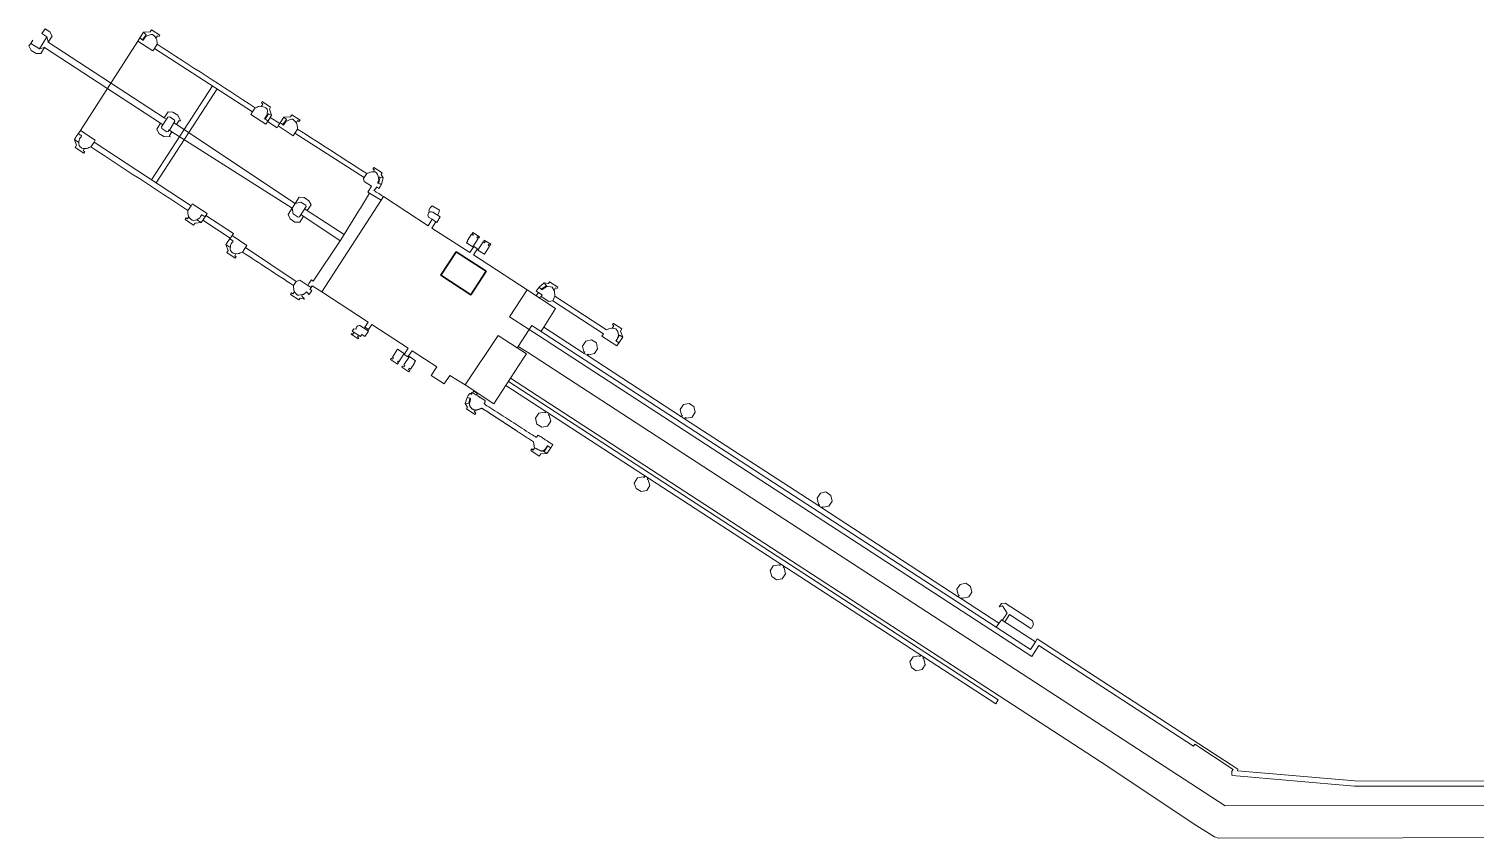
# Model space of a CAD drawing. Header units: millimetres. Extents: x 0 to 840, y 0 to 594.
# Drawn here: x 650.32 to 673.06, y 155.96 to 168.68 of the extents above; entities that cross this region are included whole.
import ezdxf

# ---------------------------------------------------------------- set-up
doc = ezdxf.new("R2010")
doc.units = ezdxf.units.MM
doc.layers.add('AC-0000-BESTAAND-co-06', color=1, linetype='Continuous')

msp = doc.modelspace()

# ---------------------------------------------------------------- linework, layer by layer
at = {"layer": 'AC-0000-BESTAAND-co-06', "linetype": 'Continuous', "lineweight": 13, "transparency": 33554687}
for p, q in [((650.483, 168.366), (650.602, 168.553)), ((653.835, 167.374), (652.295, 168.371)), ((654.5, 167.037), (655.589, 166.34)), ((651.294, 166.823), (651.343, 166.898)), ((655.843, 166.345), (655.817, 166.248)), ((655.891, 166.334), (655.863, 166.236)), ((652.819, 165.823), (652.868, 165.898)), ((655.277, 165.446), (654.654, 165.85)), ((654.923, 164.542), (655.856, 165.984)), ((653.676, 165.168), (653.726, 165.243)), ((658.341, 164.618), (658.42, 164.686)), ((658.298, 164.483), (658.331, 164.535)), ((658.373, 164.471), (658.348, 164.452)), ((658.459, 164.637), (658.375, 164.585)), ((655.592, 163.97), (655.603, 163.987)), ((655.66, 163.954), (655.648, 163.935)), ((656.319, 163.331), (656.3, 163.343)), ((657.255, 162.866), (657.235, 162.792)), ((657.178, 162.787), (657.247, 162.793)), ((658.48, 162.122), (658.42, 162.032)), ((658.465, 162.001), (658.525, 162.091)), ((665.571, 159.336), (664.984, 159.718))]:
    msp.add_line(p, q, dxfattribs=at)
at = {"layer": 'AC-0000-BESTAAND-co-06', "linetype": 'Continuous', "lineweight": 13, "transparency": 33554687, "flags": 128}
for points in [[(650.622, 168.469), (650.605, 168.536), (650.602, 168.553), (650.523, 168.603), (650.564, 168.662)], [(650.564, 168.662), (650.575, 168.677), (650.65, 168.629), (650.683, 168.561), (650.622, 168.469)], [(652.335, 168.437), (652.295, 168.371), (652.268, 168.331), (652.033, 168.483), (652.065, 168.535)], [(652.065, 168.535), (652.123, 168.624), (652.224, 168.63), (652.246, 168.661), (652.379, 168.577), (652.365, 168.556), (652.339, 168.57), (652.316, 168.533)], [(652.123, 168.624), (652.161, 168.586), (652.107, 168.505)], [(650.563, 168.384), (650.507, 168.29), (650.432, 168.293), (650.355, 168.339), (650.319, 168.409), (650.348, 168.45)], [(650.379, 168.501), (650.348, 168.45), (650.483, 168.366), (650.501, 168.37), (650.563, 168.384)], [(650.563, 168.384), (652.386, 167.193), (652.425, 167.17)], [(650.622, 168.469), (652.448, 167.281), (652.482, 167.257)], [(651.128, 167.08), (652.033, 168.483)], [(652.245, 166.307), (653.205, 167.782)], [(652.32, 166.257), (653.281, 167.733)], [(652.448, 167.281), (652.507, 167.372), (652.583, 167.37), (652.659, 167.319), (652.703, 167.23), (652.676, 167.23), (652.64, 167.176)], [(653.878, 167.438), (653.835, 167.374), (653.809, 167.334), (654.044, 167.182), (654.079, 167.232)], [(654.079, 167.232), (654.136, 167.321), (654.1, 167.416), (654.12, 167.449), (653.989, 167.535), (653.975, 167.514), (653.998, 167.496), (653.974, 167.46)], [(652.564, 167.061), (652.529, 167.003), (652.542, 166.978), (652.44, 166.984), (652.362, 167.033), (652.33, 167.1), (652.386, 167.193)], [(652.539, 167.099), (652.595, 167.188), (652.599, 167.202), (652.614, 167.225), (652.61, 167.244), (652.533, 167.295), (652.505, 167.291), (652.482, 167.257), (652.425, 167.17), (652.405, 167.136), (652.411, 167.109), (652.488, 167.058), (652.51, 167.065), (652.524, 167.088), (652.539, 167.099)], [(652.599, 167.202), (652.64, 167.176), (654.508, 165.935)], [(654.136, 167.321), (654.086, 167.341), (654.034, 167.258)], [(654.239, 167.151), (654.222, 167.124), (654.072, 167.221)], [(654.114, 167.286), (654.263, 167.19)], [(654.541, 167.103), (654.5, 167.037), (654.473, 166.997), (654.239, 167.151), (654.271, 167.203)], [(654.271, 167.203), (654.329, 167.291), (654.431, 167.296), (654.453, 167.328), (654.585, 167.243), (654.571, 167.222), (654.545, 167.236), (654.527, 167.208)], [(654.329, 167.291), (654.368, 167.253), (654.313, 167.173)], [(651.103, 166.894), (651.034, 166.94), (651.068, 166.847), (651.049, 166.812), (651.183, 166.726), (651.196, 166.749), (651.173, 166.762), (651.195, 166.796)], [(651.095, 167.03), (651.128, 167.08), (651.362, 166.927), (651.343, 166.898)], [(652.524, 167.088), (652.564, 167.061), (654.457, 165.857)], [(653.088, 165.724), (653.121, 165.774), (652.887, 165.928), (652.868, 165.898), (651.343, 166.898)], [(655.827, 166.345), (655.843, 166.345), (655.891, 166.334), (655.859, 166.386), (655.876, 166.416), (655.741, 166.499), (655.729, 166.479), (655.753, 166.464), (655.73, 166.425)], [(655.677, 166.094), (655.647, 166.113), (655.705, 166.207), (655.593, 166.276), (655.581, 166.327), (655.633, 166.403), (655.693, 166.426)], [(654.508, 165.935), (654.57, 166.03), (654.645, 166.028), (654.722, 165.977), (654.756, 165.911), (654.696, 165.822)], [(655.895, 166.041), (655.856, 165.984), (655.677, 166.094), (655.532, 165.86), (655.532, 165.86), (655.519, 165.839), (655.277, 165.446)], [(658.152, 164.577), (657.31, 165.125), (657.373, 165.219), (657.313, 165.256), (657.252, 165.16), (656.654, 165.546), (656.719, 165.643), (656.66, 165.684), (656.597, 165.581), (655.895, 166.041)], [(654.636, 165.731), (654.577, 165.638), (654.502, 165.64), (654.427, 165.692), (654.394, 165.759), (654.457, 165.857)], [(654.574, 165.723), (654.553, 165.718), (654.475, 165.769), (654.457, 165.857), (654.508, 165.935), (654.596, 165.955), (654.675, 165.904), (654.677, 165.887), (654.574, 165.723)], [(656.742, 165.751), (656.767, 165.785), (656.775, 165.828), (656.661, 165.897), (656.629, 165.867), (656.606, 165.83), (656.619, 165.798)], [(652.96, 165.677), (653.03, 165.632), (652.931, 165.626), (652.906, 165.594), (652.774, 165.683), (652.79, 165.705), (652.811, 165.689), (652.831, 165.719)], [(653.485, 165.387), (653.053, 165.669)], [(653.513, 165.428), (653.535, 165.461), (653.102, 165.745)], [(654.596, 165.758), (655.214, 165.344), (655.277, 165.446)], [(653.48, 165.378), (653.513, 165.428), (653.745, 165.272), (653.726, 165.243), (654.524, 164.707)], [(655.214, 165.344), (654.791, 164.713), (654.761, 164.733), (654.722, 164.673), (654.704, 164.646), (654.757, 164.611), (654.772, 164.64), (654.923, 164.542), (655.652, 164.067), (655.603, 163.987), (655.66, 163.954), (655.71, 164.03), (656.281, 163.656), (656.219, 163.561), (656.278, 163.521), (656.343, 163.618), (656.734, 163.364), (656.646, 163.227), (656.848, 163.097), (656.938, 163.231), (657.177, 163.08)], [(657.403, 165.41), (657.298, 165.478), (657.289, 165.463), (657.311, 165.448), (657.301, 165.433), (657.279, 165.448), (657.217, 165.352), (657.223, 165.348), (657.202, 165.316)], [(657.202, 165.316), (657.301, 165.251), (657.384, 165.38), (657.361, 165.394), (657.371, 165.409), (657.393, 165.395), (657.403, 165.41)], [(657.479, 165.358), (657.47, 165.343), (657.492, 165.329), (657.482, 165.314), (657.46, 165.328), (657.376, 165.201), (657.481, 165.134), (657.563, 165.261), (657.54, 165.275), (657.55, 165.29), (657.573, 165.276), (657.582, 165.291), (657.479, 165.358)], [(653.481, 165.245), (653.417, 165.288), (653.45, 165.195), (653.431, 165.16), (653.564, 165.073), (653.578, 165.096), (653.555, 165.109), (653.575, 165.14)], [(658.578, 164.568), (658.598, 164.608), (658.625, 164.595), (658.638, 164.618), (658.507, 164.702), (658.488, 164.676), (658.42, 164.686), (658.459, 164.637), (658.464, 164.629)], [(654.606, 164.489), (654.65, 164.429), (654.586, 164.442), (654.566, 164.417), (654.432, 164.503), (654.448, 164.526), (654.47, 164.511), (654.493, 164.543)], [(658.186, 163.954), (657.875, 164.153), (658.152, 164.577), (658.6, 164.283), (658.414, 163.989), (658.372, 163.924)], [(658.556, 164.403), (659.354, 163.883), (659.33, 163.846), (659.564, 163.694), (659.657, 163.834), (659.623, 163.926), (659.644, 163.962), (659.511, 164.048), (659.497, 164.028), (659.519, 164.011), (659.489, 163.971)], [(665.531, 159.273), (658.228, 164.017), (658.186, 163.954)], [(659.097, 163.547), (659.05, 163.577), (658.414, 163.989)], [(655.505, 163.861), (655.485, 163.831), (655.506, 163.821), (655.498, 163.807), (655.387, 163.881), (655.394, 163.891), (655.414, 163.881), (655.432, 163.908)], [(657.997, 163.664), (657.696, 163.858), (657.177, 163.08), (657.631, 162.784), (657.892, 163.186), (658.096, 163.499), (658.142, 163.571), (657.997, 163.664)], [(658.186, 163.954), (658.013, 163.687), (657.997, 163.664)], [(669.258, 157.038), (668.655, 157.434), (668.632, 157.402), (666.201, 158.983), (666.09, 158.813), (658.33, 163.86), (658.186, 163.954)], [(659.097, 163.547), (659.109, 163.565), (659.123, 163.555), (659.212, 163.574), (659.262, 163.65), (659.244, 163.74), (659.165, 163.791), (659.077, 163.771), (659.026, 163.692), (659.047, 163.605), (659.062, 163.595), (659.05, 163.577)], [(659.596, 163.742), (659.657, 163.834), (659.607, 163.863), (659.553, 163.77)], [(656.125, 163.454), (656.114, 163.439), (656.13, 163.428), (656.117, 163.408), (656.007, 163.48), (656.016, 163.5), (656.04, 163.488), (656.052, 163.505)], [(656.052, 163.505), (656.034, 163.518), (656.117, 163.644), (656.221, 163.577), (656.137, 163.446), (656.125, 163.454)], [(656.231, 163.386), (656.214, 163.396), (656.304, 163.525), (656.396, 163.461), (656.375, 163.429), (656.382, 163.425), (656.319, 163.331)], [(669.128, 156.467), (658.157, 163.594), (658.013, 163.687)], [(660.629, 162.55), (660.583, 162.58), (659.097, 163.547)], [(656.31, 163.309), (656.295, 163.287), (656.184, 163.36), (656.195, 163.378), (656.218, 163.366), (656.231, 163.386)], [(656.31, 163.309), (656.287, 163.323), (656.3, 163.343)], [(657.86, 163.135), (665.559, 158.129), (665.521, 158.068), (657.821, 163.073)], [(669.018, 155.958), (668.961, 155.977), (668.684, 156.151), (667.162, 157.162), (657.892, 163.186)], [(657.345, 162.688), (657.323, 162.656), (657.346, 162.64), (657.332, 162.616), (657.198, 162.705), (657.215, 162.729), (657.178, 162.787), (657.21, 162.884)], [(657.357, 162.919), (657.374, 162.944), (657.315, 162.984), (657.295, 162.958)], [(658.308, 162.466), (658.284, 162.556), (658.335, 162.635), (658.426, 162.651), (658.441, 162.641), (658.454, 162.661)], [(658.5, 162.631), (658.487, 162.611), (658.502, 162.601), (658.526, 162.511), (658.476, 162.433), (658.384, 162.416), (658.308, 162.466)], [(660.629, 162.55), (660.642, 162.567), (660.657, 162.556), (660.748, 162.576), (660.797, 162.652), (660.777, 162.741), (660.7, 162.791), (660.612, 162.774), (660.562, 162.696), (660.58, 162.606), (660.594, 162.598), (660.583, 162.58)], [(662.787, 161.148), (662.74, 161.181), (660.629, 162.55)], [(658.269, 162.087), (658.25, 162.057), (658.225, 162.074), (658.211, 162.048), (658.345, 161.963), (658.37, 161.996), (658.465, 162.001), (658.402, 162.044)], [(660.009, 161.651), (659.992, 161.625), (659.976, 161.634), (659.887, 161.619), (659.839, 161.539), (659.868, 161.454), (659.944, 161.403), (660.034, 161.42), (660.082, 161.499), (660.055, 161.587)], [(660.055, 161.587), (660.04, 161.596), (660.055, 161.62)], [(662.787, 161.148), (662.797, 161.165), (662.81, 161.158), (662.899, 161.177), (662.949, 161.254), (662.931, 161.344), (662.852, 161.402), (662.764, 161.38), (662.714, 161.299), (662.733, 161.208), (662.75, 161.197), (662.74, 161.181)], [(664.984, 159.718), (664.933, 159.752), (662.787, 161.148)], [(662.144, 160.263), (662.131, 160.243), (662.115, 160.253), (662.024, 160.237), (661.974, 160.159), (661.999, 160.069), (662.073, 160.019), (662.165, 160.035), (662.216, 160.113), (662.193, 160.204)], [(662.193, 160.204), (662.178, 160.214), (662.19, 160.233)], [(664.984, 159.718), (664.995, 159.734), (665.008, 159.728), (665.097, 159.748), (665.147, 159.825), (665.126, 159.913), (665.05, 159.962), (664.962, 159.942), (664.912, 159.868), (664.931, 159.779), (664.946, 159.77), (664.933, 159.752)], [(665.664, 159.356), (665.741, 159.47), (666.075, 159.25), (666.082, 159.259), (666.118, 159.315), (666.1, 159.371), (665.67, 159.651), (665.615, 159.644), (665.577, 159.59), (665.631, 159.607), (665.703, 159.495), (665.623, 159.377)], [(669.328, 157.043), (666.175, 159.087), (666.148, 159.044), (666.068, 158.92), (665.531, 159.273), (665.611, 159.386), (666.148, 159.044)], [(664.343, 158.834), (664.329, 158.813), (664.314, 158.823), (664.222, 158.807), (664.172, 158.729), (664.195, 158.639), (664.271, 158.589), (664.363, 158.605), (664.413, 158.683), (664.39, 158.773)], [(664.39, 158.773), (664.375, 158.783), (664.389, 158.804)], [(669.258, 157.038), (669.236, 157.008), (669.233, 156.947), (669.243, 156.94), (671.164, 156.776), (674.927, 156.773)], [(669.328, 157.043), (669.325, 157.013), (671.167, 156.856), (674.912, 156.852)], [(669.128, 156.467), (671.161, 156.471), (674.912, 156.467)], [(669.018, 155.958), (677.724, 155.973), (679.603, 155.974), (680.526, 155.974), (680.526, 156.025)]]:
    msp.add_lwpolyline(points, dxfattribs=at)
for points in [[(656.719, 165.643), (656.731, 165.634), (656.786, 165.721), (656.668, 165.798), (656.668, 165.798, 0.82434), (656.605, 165.717), (656.605, 165.717), (656.66, 165.684)], [(659.596, 163.742), (659.546, 163.775), (659.546, 163.775, 0.422779), (659.55, 163.963), (659.55, 163.963), (659.463, 163.974), (659.399, 163.948), (658.591, 164.474), (658.586, 164.554), (658.546, 164.615), (658.468, 164.632), (658.383, 164.576), (658.341, 164.618), (658.297, 164.556), (658.392, 164.496), (658.373, 164.471), (658.496, 164.39), (658.556, 164.403), (658.591, 164.474)], [(655.522, 164.014), (655.659, 163.928), (655.601, 163.843), (655.552, 163.873), (655.533, 163.842), (655.403, 163.927), (655.429, 163.964), (655.465, 163.956), (655.465, 163.956, -0.514468), (655.522, 164.014)]]:
    msp.add_lwpolyline(points, format="xyb", dxfattribs=at)
at = {"layer": 'AC-0000-BESTAAND-co-06', "linetype": 'Continuous', "lineweight": 30, "transparency": 33554687, "flags": 128}
msp.add_lwpolyline([(657.04, 165.174), (657.509, 164.867), (657.27, 164.497), (656.799, 164.806), (657.04, 165.174)], dxfattribs=at)
at = {"layer": 'AC-0000-BESTAAND-co-06', "linetype": 'Continuous', "lineweight": 13, "transparency": 33554687}
for points, knots in [([(652.065, 168.535), (652.079, 168.525), (652.093, 168.515), (652.107, 168.505), (652.11, 168.503), (652.114, 168.501), (652.117, 168.499), (652.131, 168.519), (652.144, 168.54), (652.158, 168.56), (652.182, 168.557), (652.239, 168.607), (652.264, 168.589), (652.289, 168.571), (652.32, 168.535), (652.33, 168.504), (652.335, 168.485), (652.336, 168.455), (652.335, 168.437)], [0, 0, 0, 0, 0.166667, 0.166667, 0.166667, 0.333333, 0.333333, 0.333333, 0.5, 0.5, 0.5, 0.693169, 0.693169, 0.693169, 0.88153, 0.88153, 0.88153, 1, 1, 1, 1]), ([(654.079, 167.232), (654.064, 167.241), (654.049, 167.25), (654.034, 167.258), (654.031, 167.261), (654.028, 167.263), (654.024, 167.265), (654.038, 167.286), (654.051, 167.306), (654.064, 167.327), (654.067, 167.343), (654.08, 167.421), (654.047, 167.436), (654.014, 167.45), (653.977, 167.463), (653.942, 167.461), (653.92, 167.459), (653.899, 167.439), (653.878, 167.438), (653.364, 167.771), (652.85, 168.104), (652.335, 168.437)], [0, 0, 0, 0, 0.111111, 0.111111, 0.111111, 0.222222, 0.222222, 0.222222, 0.333333, 0.333333, 0.333333, 0.462113, 0.462113, 0.462113, 0.587686, 0.587686, 0.587686, 0.666667, 0.666667, 0.666667, 1, 1, 1, 1]), ([(654.271, 167.203), (654.285, 167.193), (654.299, 167.183), (654.313, 167.173), (654.316, 167.17), (654.32, 167.168), (654.323, 167.166), (654.337, 167.186), (654.35, 167.207), (654.364, 167.227), (654.388, 167.224), (654.445, 167.274), (654.47, 167.256), (654.495, 167.238), (654.527, 167.201), (654.535, 167.17), (654.541, 167.151), (654.542, 167.121), (654.541, 167.103), (654.905, 166.869), (655.269, 166.636), (655.633, 166.403), (655.653, 166.41), (655.673, 166.418), (655.693, 166.426), (655.708, 166.428), (655.769, 166.442), (655.784, 166.415), (655.803, 166.381), (655.822, 166.343), (655.821, 166.307), (655.821, 166.289), (655.805, 166.269), (655.805, 166.251), (655.824, 166.246), (655.844, 166.241), (655.863, 166.236), (655.85, 166.213), (655.836, 166.191), (655.823, 166.168), (655.811, 166.176), (655.799, 166.184), (655.787, 166.193), (655.782, 166.184), (655.776, 166.174), (655.771, 166.165), (655.762, 166.156), (655.753, 166.147), (655.744, 166.137), (655.794, 166.105), (655.845, 166.073), (655.895, 166.041)], [0, 0, 0, 0, 0.066667, 0.066667, 0.066667, 0.133333, 0.133333, 0.133333, 0.2, 0.2, 0.2, 0.277267, 0.277267, 0.277267, 0.352612, 0.352612, 0.352612, 0.4, 0.4, 0.4, 0.5, 0.5, 0.5, 0.6, 0.6, 0.6, 0.669573, 0.669573, 0.669573, 0.75565, 0.75565, 0.75565, 0.8, 0.8, 0.8, 0.833333, 0.833333, 0.833333, 0.866667, 0.866667, 0.866667, 0.9, 0.9, 0.9, 0.933333, 0.933333, 0.933333, 0.966667, 0.966667, 0.966667, 1, 1, 1, 1]), ([(651.294, 166.823), (651.272, 166.822), (651.25, 166.799), (651.227, 166.797), (651.194, 166.795), (651.159, 166.792), (651.127, 166.821), (651.092, 166.853), (651.103, 166.895), (651.107, 166.93), (651.111, 166.955), (651.144, 166.977), (651.146, 166.997), (651.129, 167.008), (651.112, 167.019), (651.095, 167.03), (651.075, 167), (651.054, 166.97), (651.034, 166.94)], [0, 0, 0, 0, 0.098827, 0.098827, 0.098827, 0.241081, 0.241081, 0.241081, 0.394138, 0.394138, 0.394138, 0.5, 0.5, 0.5, 0.75, 0.75, 0.75, 1, 1, 1, 1]), ([(651.294, 166.823), (651.802, 166.49), (652.31, 166.156), (652.819, 165.823), (652.818, 165.804), (652.818, 165.773), (652.822, 165.752), (652.827, 165.722), (652.856, 165.688), (652.884, 165.67), (652.914, 165.65), (652.959, 165.679), (652.992, 165.695), (653.014, 165.707), (653.029, 165.748), (653.037, 165.757), (653.054, 165.746), (653.071, 165.735), (653.088, 165.724), (653.068, 165.693), (653.049, 165.662), (653.03, 165.632)], [0, 0, 0, 0, 0.333333, 0.333333, 0.333333, 0.399219, 0.399219, 0.399219, 0.494054, 0.494054, 0.494054, 0.596092, 0.596092, 0.596092, 0.666667, 0.666667, 0.666667, 0.833333, 0.833333, 0.833333, 1, 1, 1, 1]), ([(654.482, 164.643), (654.214, 164.818), (653.945, 164.993), (653.676, 165.168), (653.654, 165.168), (653.632, 165.145), (653.609, 165.144), (653.576, 165.141), (653.541, 165.14), (653.509, 165.169), (653.474, 165.2), (653.486, 165.243), (653.491, 165.278), (653.494, 165.303), (653.527, 165.325), (653.53, 165.344), (653.513, 165.355), (653.497, 165.366), (653.48, 165.378), (653.459, 165.348), (653.438, 165.318), (653.417, 165.288)], [0, 0, 0, 0, 0.333333, 0.333333, 0.333333, 0.399218, 0.399218, 0.399218, 0.494054, 0.494054, 0.494054, 0.596092, 0.596092, 0.596092, 0.666667, 0.666667, 0.666667, 0.833333, 0.833333, 0.833333, 1, 1, 1, 1]), ([(654.757, 164.611), (654.751, 164.602), (654.745, 164.592), (654.739, 164.583), (654.749, 164.577), (654.759, 164.571), (654.769, 164.564), (654.755, 164.542), (654.741, 164.521), (654.727, 164.499), (654.714, 164.514), (654.7, 164.529), (654.686, 164.544), (654.67, 164.53), (654.653, 164.516), (654.636, 164.502), (654.616, 164.504), (654.567, 164.485), (654.545, 164.494), (654.521, 164.504), (654.483, 164.545), (654.483, 164.573), (654.482, 164.593), (654.482, 164.624), (654.482, 164.643), (654.496, 164.664), (654.51, 164.686), (654.524, 164.707), (654.542, 164.715), (654.559, 164.723), (654.577, 164.73), (654.619, 164.702), (654.662, 164.674), (654.704, 164.646)], [0, 0, 0, 0, 0.066667, 0.066667, 0.066667, 0.133333, 0.133333, 0.133333, 0.2, 0.2, 0.2, 0.266667, 0.266667, 0.266667, 0.333333, 0.333333, 0.333333, 0.449584, 0.449584, 0.449584, 0.57796, 0.57796, 0.57796, 0.666667, 0.666667, 0.666667, 0.777778, 0.777778, 0.777778, 0.888889, 0.888889, 0.888889, 1, 1, 1, 1])]:
    msp.add_open_spline(points, degree=3, knots=knots, dxfattribs=at)
msp.add_rational_spline([(658.558, 162.142), (658.558, 162.142), (658.48, 162.192), (658.402, 162.243), (658.324, 162.293), (658.316, 162.28), (658.307, 162.267), (658.299, 162.254), (658.026, 162.43), (657.754, 162.605), (657.481, 162.78), (657.485, 162.798), (657.49, 162.816), (657.494, 162.834), (657.428, 162.875), (657.361, 162.917), (657.295, 162.958), (657.289, 162.95), (657.284, 162.942), (657.278, 162.933), (657.27, 162.939), (657.261, 162.945), (657.253, 162.951), (657.238, 162.928), (657.224, 162.906), (657.21, 162.884), (657.229, 162.877), (657.248, 162.869), (657.267, 162.862), (657.26, 162.839), (657.254, 162.816), (657.247, 162.793), (657.241, 162.716), (657.302, 162.667), (657.376, 162.69), (657.398, 162.699), (657.421, 162.707), (657.443, 162.715), (657.713, 162.539), (657.983, 162.363), (658.253, 162.187), (658.258, 162.154), (658.264, 162.121), (658.269, 162.087), (658.306, 162.09), (658.364, 162.027), (658.402, 162.044), (658.413, 162.049), (658.424, 162.059), (658.435, 162.069), (658.452, 162.085), (658.465, 162.112), (658.473, 162.127), (658.49, 162.115), (658.508, 162.103), (658.525, 162.091), (658.536, 162.108), (658.547, 162.125), (658.558, 162.142)], [1, 1, 1, 1, 1, 1, 1, 1, 1, 1, 1, 1, 1, 1, 1, 1, 1, 1, 1, 1, 1, 1, 1, 1, 1, 1, 1, 1, 1, 1, 1, 1, 0.706014781584, 0.706014781584, 1, 1, 1, 1, 1, 1, 1, 1, 1, 1, 1, 1, 1, 1, 1, 1, 1, 1, 1, 1, 1, 1, 1, 1, 1], degree=3, knots=[0, 0, 0, 0, 0.01, 0.02, 0.02, 0.02, 0.04, 0.04, 0.04, 0.06, 0.06, 0.06, 0.08, 0.08, 0.08, 0.1, 0.1, 0.1, 0.12, 0.12, 0.12, 0.14, 0.14, 0.14, 0.16, 0.16, 0.16, 0.18, 0.18, 0.18, 0.2, 0.2, 0.2, 0.4, 0.4, 0.4, 0.466667, 0.466667, 0.466667, 0.533333, 0.533333, 0.533333, 0.6, 0.6, 0.6, 0.711756, 0.711756, 0.711756, 0.74463, 0.74463, 0.74463, 0.8, 0.8, 0.8, 0.9, 0.9, 0.9, 1, 1, 1, 1], dxfattribs=at)

doc.saveas('drawing.dxf')
